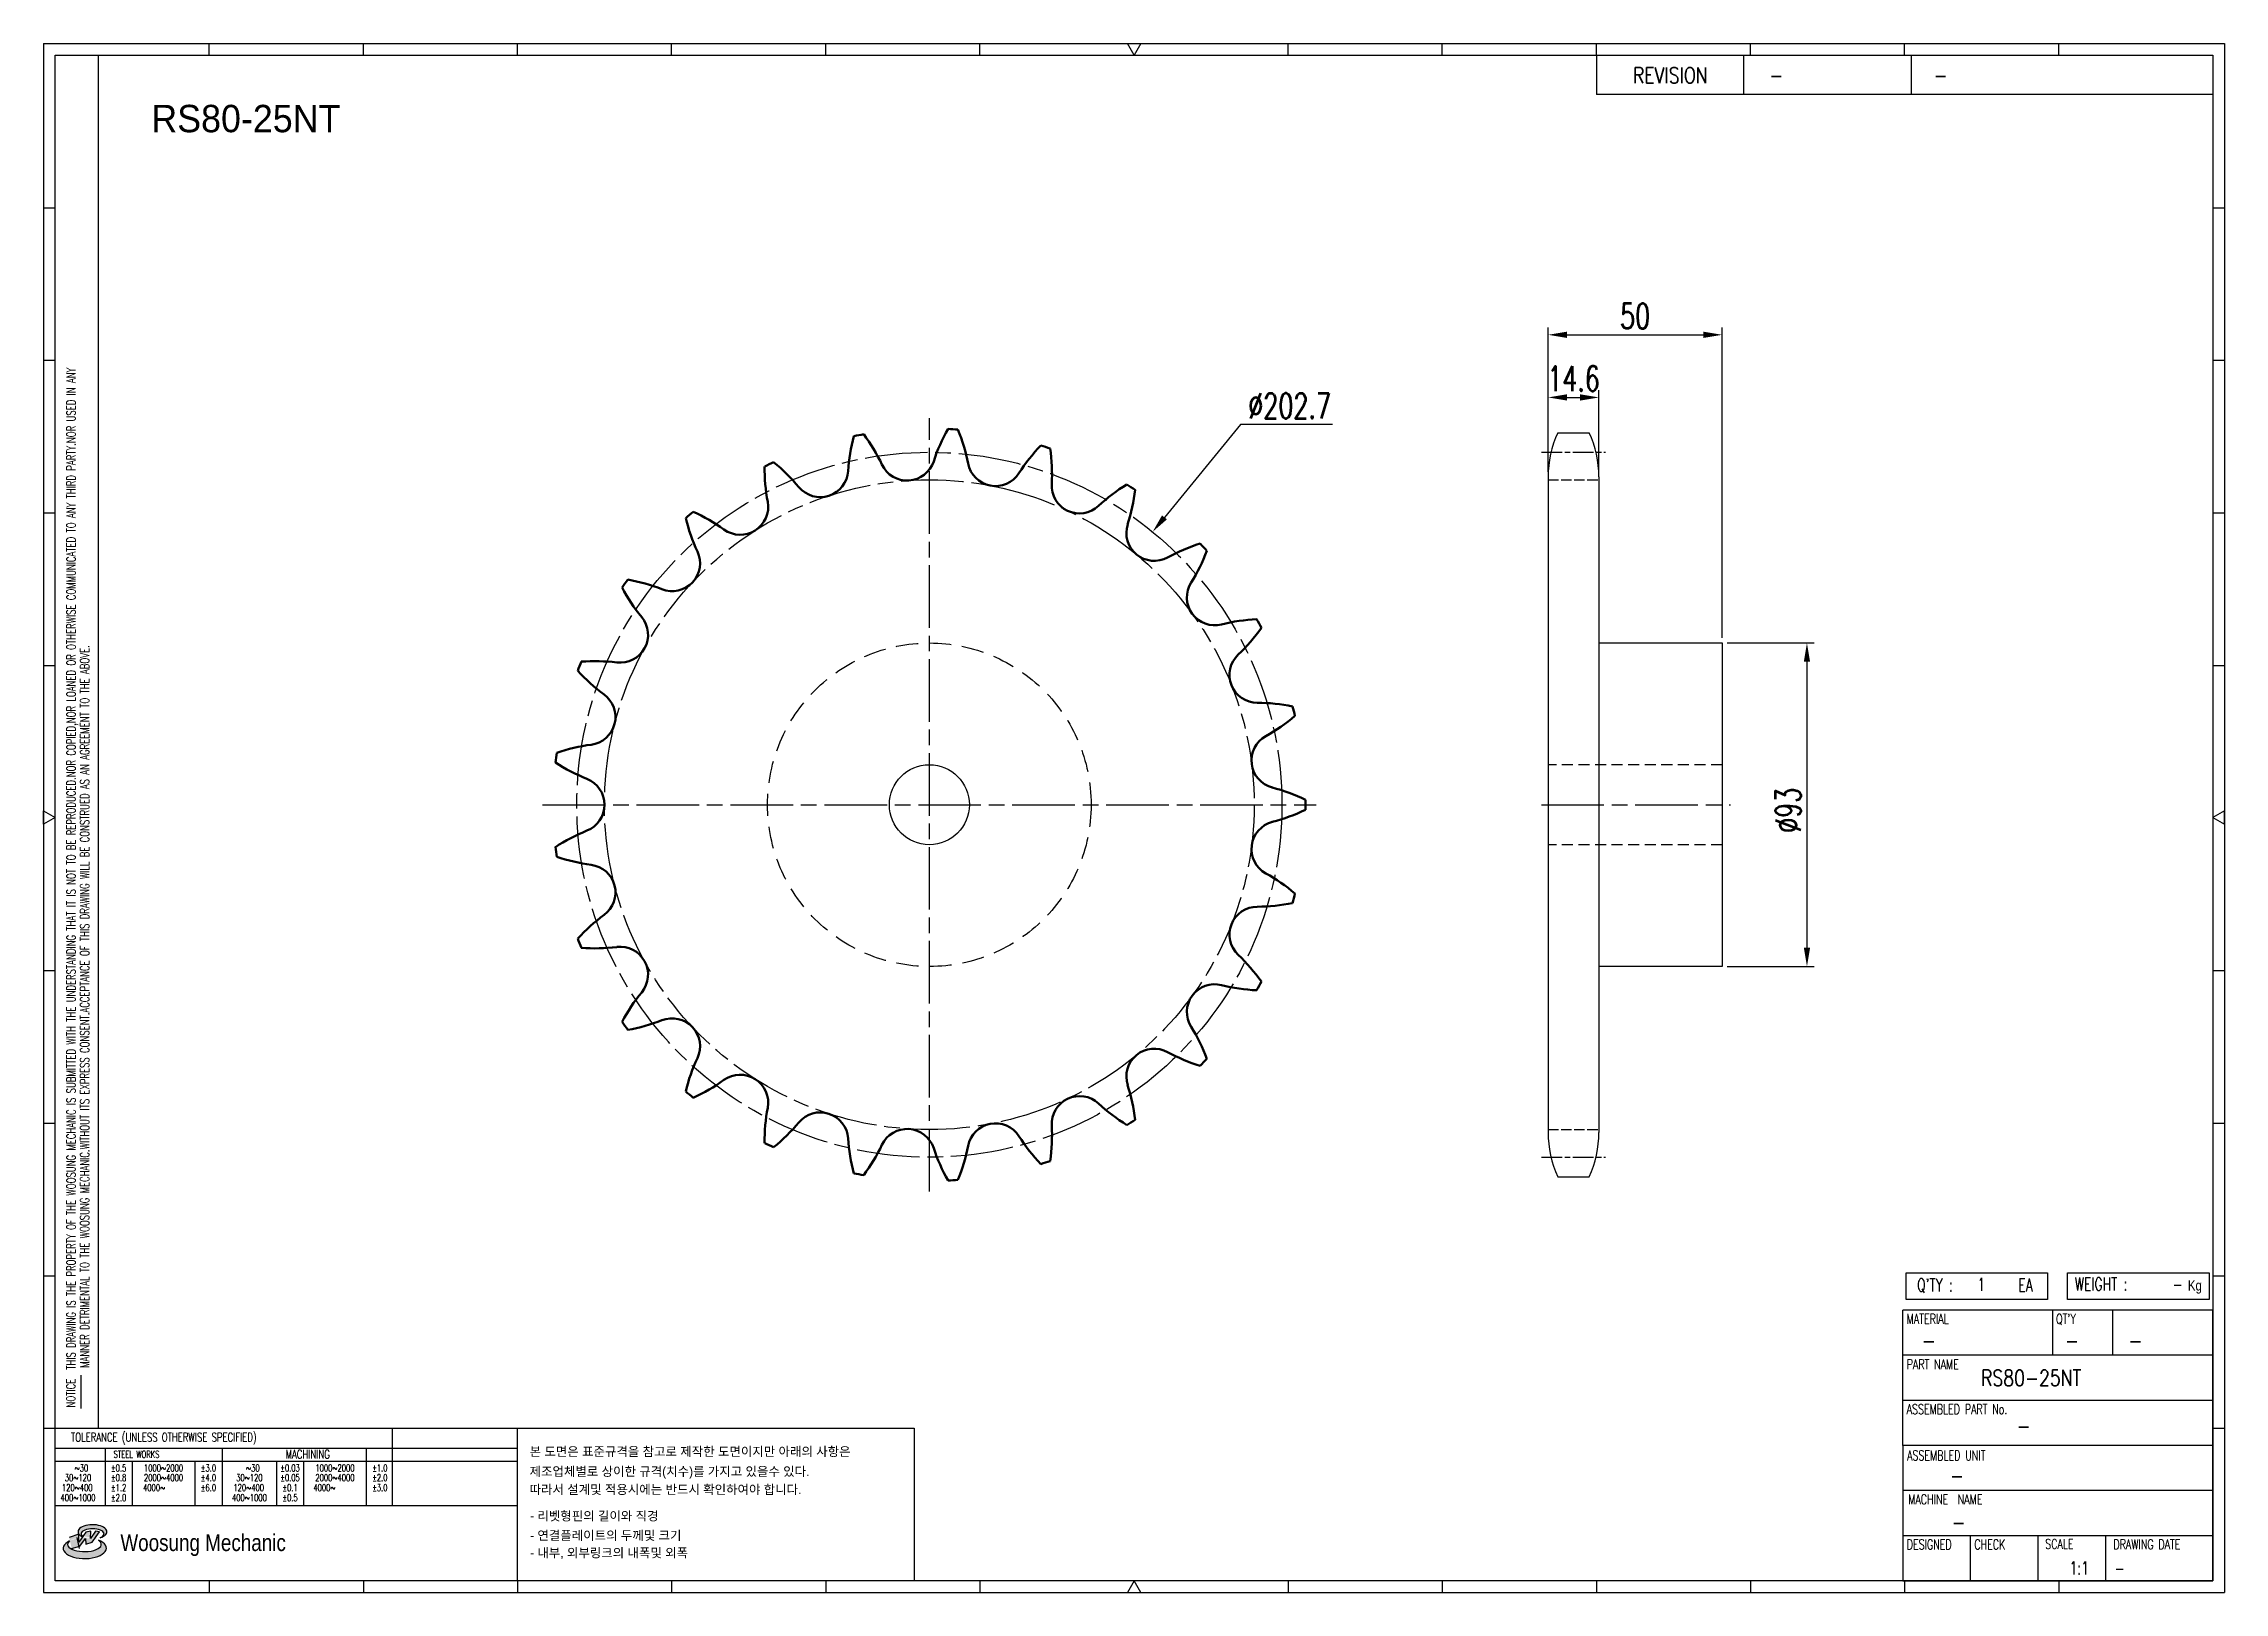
# Model space of a CAD drawing. Header units: millimetres. Extents: x 26966 to 27592, y 34 to 479.
import ezdxf
from ezdxf.enums import TextEntityAlignment as Align

# ---------------------------------------------------------------- set-up
doc = ezdxf.new("R2010")
doc.units = ezdxf.units.MM
for name, pattern in [('AM_ISO02W050', [7.5, 6, -1.5]), ('AM_ISO02W050x2', [3.75, 3, -0.75]), ('AM_ISO08W050', [18, 12, -1.5, 3, -1.5]), ('AM_ISO08W050x2', [9, 6, -0.75, 1.5, -0.75]), ('HIDDEN', [9.525, 6.35, -3.175])]:
    doc.linetypes.add(name, pattern=pattern)
doc.layers.get('Defpoints').update_dxf_attribs({"color": 80})
for name, color, linetype, lineweight in [('AM_0N', 7, 'Continuous', 50), ('AM_3N', 6, 'AM_ISO02W050', 25), ('AM_7', 4, 'AM_ISO08W050', 25)]:
    doc.layers.add(name, color=color, linetype=linetype, lineweight=lineweight)
for name, color, linetype in [('HL', 2, 'HIDDEN'), ('S-DIM', 7, 'Continuous'), ('TITLE', 7, 'Continuous'), ('도면레이아웃', 7, 'Continuous')]:
    doc.layers.add(name, color=color, linetype=linetype)
doc.styles.add('HAN', font='ROMANS.shx', dxfattribs={"width": 0.7, "bigfont": 'whgtxt.shx'})
doc.styles.add('HKD_ST2', font='romans.shx', dxfattribs={"width": 0.7, "height": 4, "bigfont": '@extfont2.shx'})
doc.styles.add('HSG', font='SIMPLEX.shx', dxfattribs={"width": 0.7, "bigfont": 'HSG.shx'})
doc.styles.add('MtXpl_', font='Gulim.ttf')
doc.styles.add('SLDTEXTSTYLE4', font='arial.ttf', dxfattribs={"width": 0.8})
doc.styles.get("Standard").update_dxf_attribs({"font": 'arial.ttf'})
doc.dimstyles.new('APP16', dxfattribs={"dimscale": 3, "dimtxt": 2.4, "dimasz": 1.8, "dimexe": 0.7, "dimexo": 0.5, "dimgap": 0.6, "dimtad": 1, "dimtoh": 1, "dimdec": 1, "dimrnd": 0.01, "dimzin": 9, "dimdsep": 46, "dimtxsty": 'HSG', "dimcen": 0, "dimclrd": 1, "dimclre": 1, "dimclrt": 256, "dimazin": 2, "dimtp": 1, "dimtm": 1, "dimtfac": 0.5, "dimtdec": 1, "dimtofl": 0, "dimtmove": 0, "dimatfit": 3, "dimfxl": 0, "dimtvp": 1, "dimtolj": 2, "dimlwd": -1, "dimlwe": -1, "dimarcsym": 0})

# ---------------------------------------------------------------- blocks, each defined once
blk = doc.blocks.new('MAST')
at = {"layer": '도면레이아웃'}
h = blk.add_hatch(color=10, dxfattribs=at)
h.paths.add_polyline_path([(1.544, 35.177), (1.554, 34.966), (1.779, 35.034), (2.054, 35.422), (1.908, 35.446), (1.728, 35.167), (1.741, 35.439), (1.547, 35.405), (1.292, 35.041), (1.295, 35.33), (0.943, 35.208), (1.03, 34.8), (1.336, 34.885)])
edge = h.paths.add_edge_path()
edge.add_ellipse((1.795, 35.421), major_axis=(-0.53, 0), ratio=0.487785, start_angle=122.36065, end_angle=403.39574)
edge.add_line((1.411, 35.244), (1.419, 35.261))
edge.add_ellipse((1.798, 35.344), major_axis=(-0.423, 0), ratio=0.444396, start_angle=131.58977, end_angle=386.19408, ccw=False)
edge = h.paths.add_edge_path()
edge.add_ellipse((1.512, 34.815), major_axis=(-0.793, 0), ratio=0.480113, start_angle=314.67633, end_angle=590.85213)
edge.add_ellipse((1.501, 34.958), major_axis=(-0.62, 0), ratio=0.43311, start_angle=331.7024, end_angle=574.42495, ccw=False)
at = {"color": 140}
for p, q in [((0, 90.118), (80.15, 90.118)), ((0, 90.118), (0, 33.191)), ((80.15, 90.118), (80.15, 33.191)), ((57.068, 89.693), (57.068, 88.246)), ((62.47, 89.693), (62.47, 88.246)), ((68.635, 89.693), (68.635, 88.246)), ((79.725, 88.246), (57.068, 88.246)), ((68.449, 43.961), (68.449, 44.936)), ((68.449, 44.936), (73.654, 44.936)), ((73.654, 44.936), (73.654, 43.961)), ((74.39, 43.961), (74.39, 44.936)), ((74.39, 44.936), (79.595, 44.936)), ((79.595, 44.936), (79.595, 43.961)), ((68.336, 38.59), (68.336, 43.563)), ((79.725, 43.563), (68.336, 43.563)), ((73.654, 43.961), (68.449, 43.961)), ((73.827, 43.563), (73.827, 41.905)), ((79.595, 43.961), (74.39, 43.961)), ((76.037, 43.563), (76.037, 41.905)), ((79.725, 38.59), (79.725, 43.563)), ((79.725, 41.905), (68.336, 41.905)), ((79.725, 40.248), (68.336, 40.248)), ((68.336, 38.59), (68.336, 33.616)), ((79.725, 38.59), (68.336, 38.59)), ((79.725, 33.616), (79.725, 38.59)), ((79.725, 36.932), (68.336, 36.932)), ((79.725, 35.274), (68.336, 35.274)), ((70.822, 33.616), (70.822, 35.274)), ((73.309, 33.616), (73.309, 35.274)), ((75.796, 33.616), (75.796, 35.274)), ((0, 33.191), (80.15, 33.191)), ((68.336, 33.616), (79.725, 33.616))]:
    blk.add_line(p, q, dxfattribs=at)
for p, q in [((6.089, 89.693), (6.089, 90.118)), ((11.753, 89.693), (11.753, 90.118)), ((17.418, 89.693), (17.418, 90.118)), ((23.082, 89.693), (23.082, 90.118)), ((28.746, 89.693), (28.746, 90.118)), ((34.411, 89.693), (34.411, 90.118)), ((45.739, 89.693), (45.739, 90.118)), ((51.404, 89.693), (51.404, 90.118)), ((57.068, 89.693), (57.068, 90.118)), ((62.732, 89.693), (62.732, 90.118)), ((68.397, 89.693), (68.397, 90.118)), ((74.061, 89.693), (74.061, 90.118)), ((0, 84.085), (0.425, 84.085)), ((79.725, 84.085), (80.15, 84.085)), ((0, 78.478), (0.425, 78.478)), ((79.725, 78.478), (80.15, 78.478)), ((0, 72.87), (0.425, 72.87)), ((79.725, 72.87), (80.15, 72.87)), ((0, 67.262), (0.425, 67.262)), ((79.725, 67.262), (80.15, 67.262)), ((0, 56.047), (0.425, 56.047)), ((79.725, 56.047), (80.15, 56.047)), ((0, 50.439), (0.425, 50.439)), ((79.725, 50.439), (80.15, 50.439)), ((0, 44.832), (0.425, 44.832)), ((79.725, 44.832), (80.15, 44.832)), ((1.377, 39.947), (1.377, 41.174)), ((0, 39.224), (0.425, 39.224)), ((79.725, 39.224), (80.15, 39.224)), ((6.089, 33.616), (6.089, 33.191)), ((11.753, 33.616), (11.753, 33.191)), ((17.418, 33.616), (17.418, 33.191)), ((23.082, 33.616), (23.082, 33.191)), ((28.746, 33.616), (28.746, 33.191)), ((34.411, 33.616), (34.411, 33.191)), ((45.739, 33.616), (45.739, 33.191)), ((51.404, 33.616), (51.404, 33.191)), ((57.068, 33.616), (57.068, 33.191)), ((62.732, 33.616), (62.732, 33.191)), ((68.397, 33.616), (68.397, 33.191)), ((74.061, 33.616), (74.061, 33.191))]:
    blk.add_line(p, q)
at = {"color": 2}
for p, q in [((2.017, 39.224), (2.017, 89.693)), ((0.425, 39.224), (17.418, 39.224)), ((0.425, 38.487), (17.418, 38.487)), ((2.257, 38.487), (2.257, 36.382)), ((6.557, 38.5), (6.557, 36.382)), ((11.857, 38.487), (11.857, 36.382)), ((12.816, 39.224), (12.816, 36.382)), ((17.418, 33.616), (17.418, 39.224)), ((0.425, 38.012), (17.418, 38.012)), ((3.257, 38.012), (3.257, 36.382)), ((5.557, 38.012), (5.557, 36.382)), ((8.557, 38.012), (8.557, 36.382)), ((9.557, 38.026), (9.557, 36.382)), ((0.425, 36.382), (17.418, 36.382))]:
    blk.add_line(p, q, dxfattribs=at)
for points in [[(40.075, 89.693), (39.83, 90.118), (40.32, 90.118)], [(0.425, 61.679), (0, 61.433), (0, 61.924)], [(79.725, 61.679), (80.15, 61.433), (80.15, 61.924)], [(40.075, 33.616), (39.83, 33.191), (40.32, 33.191)]]:
    blk.add_lwpolyline(points, close=True)
at = {"color": 140}
blk.add_lwpolyline([(0.425, 89.693), (79.725, 89.693), (79.725, 33.616), (0.425, 33.616)], close=True, dxfattribs=at)
at = {"layer": '도면레이아웃'}
for p, q in [((1.295, 35.33), (0.943, 35.208)), ((1.547, 35.405), (1.292, 35.041)), ((1.292, 35.041), (1.295, 35.33)), ((1.741, 35.439), (1.547, 35.405)), ((1.908, 35.446), (1.728, 35.167)), ((1.728, 35.167), (1.741, 35.439)), ((1.779, 35.034), (2.054, 35.422)), ((2.054, 35.422), (1.908, 35.446)), ((1.03, 34.8), (1.336, 34.885)), ((1.224, 35.208), (1.311, 34.8)), ((1.224, 35.208), (1.224, 35.208)), ((1.336, 34.885), (1.544, 35.177)), ((1.419, 35.261), (1.411, 35.244)), ((1.544, 35.177), (1.554, 34.966)), ((1.554, 34.966), (1.779, 35.034))]:
    blk.add_line(p, q, dxfattribs=at)
for centre, major_axis, ratio, start_param, end_param in [((1.795, 35.421), (-0.53, 0), 0.487785, 2.135596, 7.040584), ((1.798, 35.344), (-0.423, 0), 0.444396, 2.296675, 6.740358), ((1.512, 34.815), (-0.793, 0), 0.480113, 5.492138, 10.312315), ((1.501, 34.958), (-0.62, 0), 0.43311, 5.789299, 10.025607)]:
    blk.add_ellipse(centre, major_axis=major_axis, ratio=ratio, start_param=start_param, end_param=end_param, dxfattribs=at)
for s, height, style, width, p in [('REVISION', 0.5806, 'HAN', 0.8, (58.415, 88.664)), ('-', 0.581, 'HAN', 0.8, (63.426, 88.664)), ('-', 0.581, 'HAN', 0.8, (69.468, 88.664)), ("Q'TY : ", 0.4746, 'HKD_ST2', 0.7, (68.857, 44.253)), ('1', 0.475, 'HKD_ST2', 0.7, (71.071, 44.275)), ('EA', 0.4746, 'HKD_ST2', 0.7, (72.578, 44.253)), ('WEIGHT : ', 0.4746, 'HKD_ST2', 0.7, (74.65, 44.286)), ('-', 0.581, 'HAN', 0.8, (69.029, 42.157)), ('-', 0.581, 'HAN', 0.8, (74.289, 42.157)), ('-', 0.581, 'HAN', 0.8, (76.623, 42.157)), ('-', 0.581, 'HAN', 0.8, (72.515, 39.013)), ('-', 0.581, 'HAN', 0.8, (70.067, 37.189)), ('-', 0.581, 'HAN', 0.8, (70.126, 35.48)), ('1:1', 0.4746, 'HKD_ST2', 0.7, (74.458, 33.848)), ('-', 0.475, 'HKD_ST2', 0.7, (76.112, 33.837))]:
    blk.add_text(s, height=height, dxfattribs=dict(style=style, width=width)).set_placement(p)
at = {"color": 6, "style": 'HKD_ST2', "width": 0.7}
for s, p in [(' THIS DRAWING IS THE PROPERTY OF THE WOOSUNG MECHANIC IS SUBMITTED WITH THE UNDERSTANDING THAT IT IS NOT TO BE REPRODUCED.NOR COPIED,NOR LOANED OR OTHERWISE COMMUNICATED TO ANY THIRD PARTY.NOR USED IN ANY', (1.173, 41.217)), ('MANNER DETRIMENTAL TO THE WOOSUNG MECHANIC.WITHOUT ITS EXPRESS CONSENT.ACCEPTANCE OF THIS DRAWING WILL BE CONSTRUED AS AN AGREEMENT TO THE ABOVE.', (1.672, 41.447))]:
    blk.add_text(s, height=0.326266, rotation=90, dxfattribs=at).set_placement(p)
at = {"style": 'HKD_ST2', "width": 0.7}
blk.add_text('-', height=0.475, dxfattribs=at).set_placement((78.613, 44.286), align=Align.RIGHT)
at = {"color": 254, "style": 'HKD_ST2', "width": 0.7}
for s, height, p in [('MATERIAL', 0.3651, (68.474, 43.425)), ("QT'Y", 0.3651, (73.965, 43.425)), ('PART NAME', 0.3651, (68.474, 41.756)), ('ASSEMBLED PART No.', 0.36511, (68.474, 40.109)), ('ASSEMBLED UNIT', 0.36511, (68.49, 38.408)), ('MACHINE  NAME', 0.36511, (68.532, 36.794)), ('DESIGNED', 0.3651, (68.474, 35.136)), ('CHECK', 0.3651, (70.961, 35.136)), ('SCALE', 0.3651, (73.566, 35.153)), ('DRAWING DATE', 0.36511, (76.071, 35.141))]:
    blk.add_text(s, height=height, dxfattribs=at).set_placement(p, align=Align.TOP_LEFT)
at = {"style": 'HKD_ST2', "width": 0.7}
blk.add_text('NOTICE', height=0.3263, rotation=90, dxfattribs=at).set_placement((1.163, 39.988))
blk.add_text('TOLERANCE (UNLESS OTHERWISE SPECIFIED)', height=0.32627, dxfattribs=at).set_placement((4.417, 38.896), align=Align.MIDDLE_CENTER)
at = {"color": 4, "style": 'HKD_ST2', "width": 0.7}
for s, height, p in [('%%12630', 0.261, (1.389, 37.762)), ('1000%%1262000', 0.26101, (4.407, 37.762)), ('%%12630', 0.261, (7.689, 37.762)), ('1000%%1262000', 0.26101, (10.707, 37.762)), ('120%%126400', 0.26101, (1.237, 37.045)), ('30%%126120', 0.261, (1.263, 37.411)), ('4000%%126', 0.261, (4.061, 37.045)), ('2000%%1264000', 0.26101, (4.407, 37.411)), ('120%%126400', 0.26101, (7.537, 37.045)), ('30%%126120', 0.261, (7.563, 37.411)), ('4000%%126', 0.261, (10.321, 37.045)), ('2000%%1264000', 0.26101, (10.707, 37.411)), ('400%%1261000', 0.26101, (1.263, 36.67)), ('400%%1261000', 0.26101, (7.563, 36.67))]:
    blk.add_text(s, height=height, dxfattribs=at).set_placement(p, align=Align.MIDDLE_CENTER)
for s, height, p in [('%%P0.5', 0.261, (2.757, 37.762)), ('STEEL WORKS', 0.26101, (3.416, 38.268)), ('%%P3.0', 0.261, (6.057, 37.762)), ('%%P0.03', 0.261, (9.057, 37.762)), ('MACHINING', 0.3263, (9.707, 38.27)), ('%%P1.0', 0.261, (12.357, 37.762)), ('%%P0.8', 0.261, (2.757, 37.411)), ('%%P1.2', 0.261, (2.757, 37.045)), ('%%P4.0', 0.261, (6.057, 37.411)), ('%%P6.0', 0.261, (6.057, 37.045)), ('%%P0.05', 0.261, (9.057, 37.411)), ('%%P0.1', 0.261, (9.057, 37.045)), ('%%P2.0', 0.261, (12.357, 37.411)), ('%%P3.0', 0.261, (12.357, 37.045)), ('%%P2.0', 0.261, (2.757, 36.67)), ('%%P0.5', 0.261, (9.057, 36.67))]:
    blk.add_text(s, height=height, dxfattribs=at).set_placement(p, align=Align.MIDDLE)
at = {"color": 1, "style": 'SLDTEXTSTYLE4', "width": 0.8}
blk.add_text('Woosung Mechanic', height=0.61957, dxfattribs=at).set_placement((2.822, 34.711))
at = {"layer": 'TITLE', "width": 0.8}
blk.add_text('Kg', height=0.3789, dxfattribs=at).set_placement((78.807, 44.286))
blk = doc.blocks.new('*D2')
at = {"layer": 'Defpoints', "color": 0, "transparency": 16777216}
for p in [(27412.62, 377.06), (27398.02, 354.22), (27412.62, 354.22)]:
    blk.add_point(p, dxfattribs=at)
at = {"layer": 'S-DIM', "color": 1, "transparency": 16777216}
for p, q in [((27398.02, 355.72), (27398.02, 379.16)), ((27403.42, 377.06), (27407.22, 377.06)), ((27412.62, 355.72), (27412.62, 379.16))]:
    blk.add_line(p, q, dxfattribs=at)
for points in [[(27403.42, 377.96), (27403.42, 376.16), (27398.02, 377.06)], [(27407.22, 377.96), (27407.22, 376.16), (27412.62, 377.06)]]:
    blk.add_solid(points, dxfattribs=at)
at = {"layer": 'S-DIM', "transparency": 16777216, "insert": (27405.32, 382.46), "char_height": 7.2, "attachment_point": 5, "style": 'HSG'}
blk.add_mtext('\\A2;14.6', dxfattribs=at)
blk = doc.blocks.new('*D3')
at = {"layer": 'Defpoints', "color": 0, "transparency": 16777216}
for p in [(27448.02, 395.06), (27398.02, 354.22), (27448.02, 306.48)]:
    blk.add_point(p, dxfattribs=at)
at = {"layer": 'S-DIM', "color": 1, "transparency": 16777216}
for p, q in [((27398.02, 355.72), (27398.02, 397.16)), ((27403.42, 395.06), (27442.62, 395.06)), ((27448.02, 307.98), (27448.02, 397.16))]:
    blk.add_line(p, q, dxfattribs=at)
for points in [[(27403.42, 395.96), (27403.42, 394.16), (27398.02, 395.06)], [(27442.62, 395.96), (27442.62, 394.16), (27448.02, 395.06)]]:
    blk.add_solid(points, dxfattribs=at)
at = {"layer": 'S-DIM', "transparency": 16777216, "insert": (27423.02, 400.46), "char_height": 7.2, "attachment_point": 5, "style": 'HSG'}
blk.add_mtext('\\A2;50', dxfattribs=at)
blk = doc.blocks.new('*D4')
at = {"layer": 'Defpoints', "color": 0, "transparency": 16777216}
for p in [(27284.33, 338.41), (27156, 181.56)]:
    blk.add_point(p, dxfattribs=at)
at = {"layer": 'S-DIM', "color": 1, "transparency": 16777216}
for p, q in [((27309.56, 369.24), (27287.75, 342.58)), ((27336.08, 369.24), (27309.56, 369.24))]:
    blk.add_line(p, q, dxfattribs=at)
blk.add_solid([(27287.05, 343.15), (27288.45, 342.01), (27284.33, 338.41)], dxfattribs=at)
at = {"layer": 'S-DIM', "transparency": 16777216, "insert": (27323.72, 374.64), "char_height": 7.2, "attachment_point": 5, "style": 'HSG'}
blk.add_mtext('\\A2;∅202.7', dxfattribs=at)
blk = doc.blocks.new('*D5')
at = {"layer": 'Defpoints', "color": 0, "transparency": 16777216}
for p in [(27448.02, 306.48), (27448.02, 213.48), (27472.42, 213.48)]:
    blk.add_point(p, dxfattribs=at)
at = {"layer": 'S-DIM', "color": 1, "transparency": 16777216}
for p, q in [((27449.52, 306.48), (27474.52, 306.48)), ((27472.42, 301.08), (27472.42, 218.88)), ((27449.52, 213.48), (27474.52, 213.48))]:
    blk.add_line(p, q, dxfattribs=at)
for points in [[(27471.52, 301.08), (27473.32, 301.08), (27472.42, 306.48)], [(27471.52, 218.88), (27473.32, 218.88), (27472.42, 213.48)]]:
    blk.add_solid(points, dxfattribs=at)
at = {"layer": 'S-DIM', "transparency": 16777216, "insert": (27467.02, 258.39), "char_height": 7.2, "attachment_point": 5, "rotation": 90, "style": 'HSG'}
blk.add_mtext('\\A2;%%c93', dxfattribs=at)
blk = doc.blocks.new('*D6')
at = {"layer": 'Defpoints', "color": 0, "transparency": 16777216}
for p in [(27448.02, 306.48), (27448.02, 213.48), (27472.42, 213.48)]:
    blk.add_point(p, dxfattribs=at)
at = {"layer": 'S-DIM', "color": 1, "transparency": 16777216}
for p, q in [((27449.52, 306.48), (27474.52, 306.48)), ((27472.42, 301.08), (27472.42, 218.88)), ((27449.52, 213.48), (27474.52, 213.48))]:
    blk.add_line(p, q, dxfattribs=at)
for points in [[(27471.52, 301.08), (27473.32, 301.08), (27472.42, 306.48)], [(27471.52, 218.88), (27473.32, 218.88), (27472.42, 213.48)]]:
    blk.add_solid(points, dxfattribs=at)
at = {"layer": 'S-DIM', "transparency": 16777216, "insert": (27467.02, 258.39), "char_height": 7.2, "attachment_point": 5, "rotation": 90, "style": 'HSG'}
blk.add_mtext('\\A2;%%c93', dxfattribs=at)

msp = doc.modelspace()

# ---------------------------------------------------------------- linework, layer by layer
for p, q in [((27400.82, 366.92), (27409.82, 366.92)), ((27398.02, 354.22), (27398.02, 165.74)), ((27412.62, 354.22), (27412.62, 165.74)), ((27412.62, 306.48), (27448.02, 306.48)), ((27448.02, 306.48), (27448.02, 213.48)), ((27448.02, 213.48), (27412.62, 213.48)), ((27400.82, 153.04), (27409.82, 153.04))]:
    msp.add_line(p, q)
at = {"color": 140}
msp.add_lwpolyline([(27101.8, 80.75), (27215.82, 80.75), (27215.82, 36.9), (27101.8, 36.9)], close=True, dxfattribs=at)
msp.add_circle((27220.17, 259.98), 11.5)
for centre, start, end in [((27428.22, 354.22), 155.13196, 180), ((27382.42, 354.22), 0, 24.86804), ((27428.22, 165.74), 180, 204.86804), ((27382.42, 165.74), 335.13196, 0)]:
    msp.add_arc(centre, 30.2, start, end)
at = {"layer": 'AM_0N'}
for centre, radius, start, end in [((27248.17, 352.49), 51.45, 164.83976, 176.2), ((27220.17, 259.98), 108.15, 100.04803, 101.55197), ((27160.08, 335.68), 51.45, 25.4, 36.76024), ((27270.29, 342.62), 51.45, 150.43976, 161.8), ((27220.17, 259.98), 108.15, 85.64803, 87.15197), ((27180.79, 348.25), 51.45, 11, 22.36024), ((27220.17, 259.98), 108.15, 114.44803, 115.95197), ((27143.14, 318.36), 51.45, 39.8, 51.16024), ((27213.8, 361.19), 8.02, 205.4, 341.8), ((27239.17, 359.59), 8.02, 191, 327.4), ((27289.27, 327.55), 51.45, 136.03976, 147.4), ((27220.17, 259.98), 108.15, 71.24803, 72.75197), ((27203.98, 355.27), 51.45, 356.6, 7.96024), ((27224.28, 356.54), 51.45, 179.23976, 190.6), ((27188.83, 356.43), 8.02, 219.8, 356.2), ((27263.34, 351.74), 8.02, 176.6, 313), ((27303.9, 308.24), 51.45, 121.63976, 133), ((27220.17, 259.98), 108.15, 56.84803, 58.35197), ((27165.83, 345.6), 8.02, 234.2, 10.6), ((27228.18, 356.3), 51.45, 342.2, 353.56024), ((27220.17, 259.98), 108.15, 128.84803, 130.35197), ((27200.14, 354.53), 51.45, 193.63976, 205), ((27131.04, 297.37), 51.45, 54.2, 65.56024), ((27284.81, 338.12), 8.02, 162.2, 298.6), ((27146.24, 329.4), 8.02, 248.6, 25), ((27313.27, 285.9), 51.45, 107.23976, 118.6), ((27251.88, 351.28), 51.45, 327.8, 339.16024), ((27220.17, 259.98), 108.15, 42.44803, 43.95197), ((27220.17, 259.98), 108.15, 143.24803, 144.75197), ((27177.25, 346.58), 51.45, 208.03976, 219.4), ((27124.54, 274.03), 51.45, 68.6, 79.96024), ((27302.21, 319.59), 8.02, 147.8, 284.2), ((27131.3, 308.84), 8.02, 263, 39.4), ((27316.8, 261.93), 51.45, 92.83976, 104.2), ((27273.59, 340.52), 51.45, 313.4, 324.76024), ((27220.17, 259.98), 108.15, 28.04803, 29.55197), ((27220.17, 259.98), 108.15, 157.64803, 159.15197), ((27124.05, 249.81), 51.45, 83, 94.36024), ((27314.45, 297.31), 8.02, 133.4, 269.8), ((27157.07, 333.19), 51.45, 222.43976, 233.8), ((27121.94, 285.2), 8.02, 277.4, 53.8), ((27314.25, 237.84), 51.45, 78.43976, 89.8), ((27291.94, 324.7), 51.45, 299, 310.36024), ((27220.17, 259.98), 108.15, 13.64803, 15.15197), ((27129.6, 226.22), 51.45, 97.4, 108.76024), ((27320.78, 272.69), 8.02, 119, 255.4), ((27220.17, 259.98), 108.15, 172.04803, 173.55197), ((27140.84, 315.2), 51.45, 236.83976, 248.2), ((27118.76, 259.98), 8.02, 291.8, 68.2), ((27305.78, 215.14), 51.45, 64.03976, 75.4), ((27305.78, 304.82), 51.45, 284.6, 295.96024), ((27220.17, 259.98), 108.15, 359.24803, 0.75197), ((27140.84, 204.76), 51.45, 111.8, 123.16024), ((27320.78, 247.27), 8.02, 104.6, 241), ((27220.17, 259.98), 108.15, 186.44803, 187.95197), ((27129.6, 293.74), 51.45, 251.23976, 262.6), ((27121.94, 234.76), 8.02, 306.2, 82.6), ((27291.94, 195.26), 51.45, 49.63976, 61), ((27220.17, 259.98), 108.15, 344.84803, 346.35197), ((27157.07, 186.77), 51.45, 126.2, 137.56024), ((27314.45, 222.65), 8.02, 90.2, 226.6), ((27314.25, 282.12), 51.45, 270.2, 281.56024), ((27220.17, 259.98), 108.15, 200.84803, 202.35197), ((27124.05, 270.15), 51.45, 265.63976, 277), ((27131.3, 211.13), 8.02, 320.6, 97), ((27273.59, 179.44), 51.45, 35.23976, 46.6), ((27302.21, 200.37), 8.02, 75.8, 212.2), ((27316.8, 258.03), 51.45, 255.8, 267.16024), ((27220.17, 259.98), 108.15, 330.44803, 331.95197), ((27177.25, 173.38), 51.45, 140.6, 151.96024), ((27220.17, 259.98), 108.15, 215.24803, 216.75197), ((27124.54, 245.93), 51.45, 280.03976, 291.4), ((27146.24, 190.56), 8.02, 335, 111.4), ((27251.88, 168.68), 51.45, 20.83976, 32.2), ((27284.81, 181.84), 8.02, 61.4, 197.8), ((27313.27, 234.06), 51.45, 241.4, 252.76024), ((27200.14, 165.43), 51.45, 155, 166.36024), ((27165.83, 174.36), 8.02, 349.4, 125.8), ((27220.17, 259.98), 108.15, 316.04803, 317.55197), ((27220.17, 259.98), 108.15, 229.64803, 231.15197), ((27131.04, 222.59), 51.45, 294.43976, 305.8), ((27263.34, 168.22), 8.02, 47, 183.4), ((27228.18, 163.66), 51.45, 6.43976, 17.8), ((27224.28, 163.42), 51.45, 169.4, 180.76024), ((27188.83, 163.53), 8.02, 3.8, 140.2), ((27303.9, 211.72), 51.45, 227, 238.36024), ((27220.17, 259.98), 108.15, 301.64803, 303.15197), ((27143.14, 201.6), 51.45, 308.83976, 320.2), ((27248.17, 167.48), 51.45, 183.8, 195.16024), ((27213.8, 158.77), 8.02, 18.2, 154.6), ((27239.17, 160.37), 8.02, 32.6, 169), ((27289.27, 192.41), 51.45, 212.6, 223.96024), ((27203.98, 164.7), 51.45, 352.03976, 3.4), ((27220.17, 259.98), 108.15, 244.04803, 245.55197), ((27160.08, 184.28), 51.45, 323.23976, 334.6), ((27270.29, 177.35), 51.45, 198.2, 209.56024), ((27180.79, 171.72), 51.45, 337.63976, 349), ((27220.17, 259.98), 108.15, 287.24803, 288.75197), ((27220.17, 259.98), 108.15, 258.44803, 259.95197), ((27220.17, 259.98), 108.15, 272.84803, 274.35197)]:
    msp.add_arc(centre, radius, start, end, dxfattribs=at)
at = {"layer": 'AM_3N', "linetype": 'AM_ISO02W050x2'}
for p, q in [((27398.02, 353.37), (27412.62, 353.37)), ((27398.02, 166.59), (27412.62, 166.59))]:
    msp.add_line(p, q, dxfattribs=at)
at = {"layer": 'AM_7', "linetype": 'AM_ISO08W050x2', "ltscale": 3}
for p, q in [((27220.17, 148.83), (27220.17, 371.13)), ((27109.01, 259.98), (27331.32, 259.98)), ((27396.08, 259.98), (27450.44, 259.98))]:
    msp.add_line(p, q, dxfattribs=at)
at = {"layer": 'AM_7', "linetype": 'AM_ISO08W050x2'}
for p, q in [((27396.08, 361.31), (27414.56, 361.31)), ((27396.08, 158.65), (27414.56, 158.65))]:
    msp.add_line(p, q, dxfattribs=at)
at = {"layer": 'AM_7', "linetype": 'AM_ISO08W050x2', "ltscale": 3}
for radius in [101.33, 93.39]:
    msp.add_circle((27220.17, 259.98), radius, dxfattribs=at)
at = {"layer": 'HL', "linetype": 'HIDDEN', "ltscale": 0.5}
for p, q in [((27448.02, 271.48), (27398.02, 271.48)), ((27448.02, 248.48), (27398.02, 248.48))]:
    msp.add_line(p, q, dxfattribs=at)
at = {"layer": 'HL', "linetype": 'HIDDEN'}
msp.add_circle((27220.17, 259.98), 46.5, dxfattribs=at)

# ---------------------------------------------------------------- block references
at = {"color": 140, "xscale": 7.820431031262922, "yscale": 7.820431031262922, "zscale": 7.820431031262922}
msp.add_blockref('MAST', (26965.59, -226), dxfattribs=at)

# ---------------------------------------------------------------- texts
at = {"color": 254, "style": 'MtXpl_'}
msp.add_text('RS80-25NT', height=7.87, dxfattribs=at).set_placement((26996.55, 453.29))
at = {"style": 'HAN', "width": 0.8}
msp.add_text('RS80-25NT', height=4.541, dxfattribs=at).set_placement((27522.46, 92.96))
at = {"color": 140, "style": 'MtXpl_'}
for s, p in [('본 도면은 표준규격을 참고로 제작한 도면이지만 아래의 사항은', (27105.27, 72.76)), ('제조업체별로 상이한 규격(치수)를 가지고 있을수 있다.', (27105.27, 67.05)), ('따라서 설계및 적용시에는 반드시 확인하여야 합니다.', (27105.27, 61.85)), ('- 리벳형핀의 길이와 직경', (27105.41, 54.24)), ('- 연결플레이트의 두께및 크기', (27105.41, 48.65)), ('- 내부, 외부링크의 내폭및 외폭', (27105.41, 43.64))]:
    msp.add_text(s, height=2.6233, dxfattribs=at).set_placement(p)

# ---------------------------------------------------------------- dimensions: what is measured, and where the dimension line sits
at = {"layer": 'S-DIM'}
dim = msp.add_linear_dim(base=(27448.02, 395.06), p1=(27398.02, 354.22), p2=(27448.02, 306.48), dimstyle='APP16', dxfattribs=at)
dim.commit()
dim.dimension.update_dxf_attribs({"geometry": '*D3', "text_midpoint": (27423.02, 400.46)})
dim = msp.add_linear_dim(base=(27412.62, 377.06), p1=(27398.02, 354.22), p2=(27412.62, 354.22), dimstyle='APP16', dxfattribs=at)
dim.commit()
dim.dimension.update_dxf_attribs({"geometry": '*D2', "text_midpoint": (27405.32, 377.06), "dimtype": 128})
dim = msp.add_diameter_dim_2p(p1=(27156, 181.56), p2=(27284.33, 338.41), dimstyle='APP16', dxfattribs=at)
dim.commit()
dim.dimension.update_dxf_attribs({"geometry": '*D4', "text_midpoint": (27323.72, 369.24), "dimtype": 131})
for picture in ['*D5', '*D6']:
    dim = msp.add_linear_dim(base=(27472.42, 213.48), p1=(27448.02, 306.48), p2=(27448.02, 213.48), angle=90, text='%%c<>', dimstyle='APP16', dxfattribs=at)
    dim.commit()
    dim.dimension.update_dxf_attribs({"geometry": picture, "text_midpoint": (27472.42, 258.39), "dimtype": 128})

doc.saveas('drawing.dxf')
